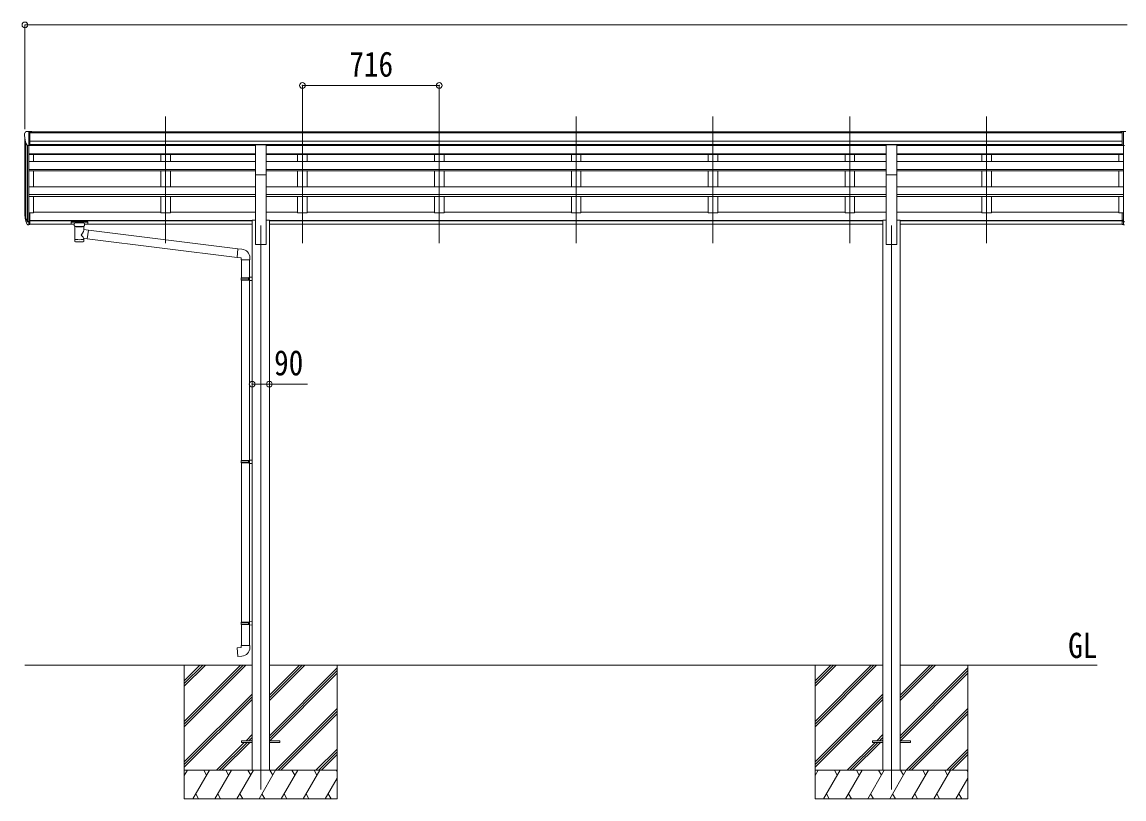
# Model space of a CAD drawing. Units: millimetres at full size, sheet at 1:30. Extents: x -8385 to 8479, y -5853 to 5787.
# Drawn here: x -241 to 5525, y -3045 to 1018 of the extents above; entities that cross this region are included whole.
import ezdxf
from ezdxf.enums import TextEntityAlignment as Align

# ---------------------------------------------------------------- set-up
doc = ezdxf.new("R2010")
doc.units = ezdxf.units.MM
doc.header["$LTSCALE"] = 30
doc.header["$PDMODE"] = 32
doc.header["$PDSIZE"] = 30
for name, color, linetype, lineweight in [('0-0_0', 7, 'Continuous', 9), ('0-1_本体', 4, 'Continuous', 9), ('0-2_部品', 7, 'Continuous', 9), ('0-8_PARTS2', 2, 'Continuous', 9), ('0-A_寸法', 6, 'Continuous', 9)]:
    doc.layers.add(name, color=color, linetype=linetype, lineweight=lineweight)
doc.styles.add('ＭＳ ゴシック', font='')
doc.styles.get('ＭＳ ゴシック').set_extended_font_data('MS Gothic')

msp = doc.modelspace()

# ---------------------------------------------------------------- linework, layer by layer
at = {"layer": '0-0_0'}
for p, q in [((-225.87, -2345.47), (962.93, -2345.47)), ((608.13, -2345.47), (608.13, -3045.47)), ((608.13, -2639.65), (902.31, -2345.47)), ((608.13, -2653.79), (916.45, -2345.47)), ((608.13, -2667.93), (930.6, -2345.47)), ((608.13, -2455.8), (718.46, -2345.47)), ((608.13, -2441.66), (704.32, -2345.47)), ((608.13, -2427.52), (690.18, -2345.47)), ((1053.33, -2531.1), (1238.96, -2345.47)), ((1053.33, -2516.96), (1224.82, -2345.47)), ((1053.33, -2502.82), (1210.68, -2345.47)), ((1053.33, -2345.47), (4262.93, -2345.47)), ((1053.33, -2714.95), (1408.13, -2360.15)), ((1408.13, -2345.47), (1408.13, -3045.47)), ((3908.13, -2345.47), (3908.13, -3045.47)), ((3908.13, -2639.65), (4202.31, -2345.47)), ((3908.13, -2653.79), (4216.45, -2345.47)), ((3908.13, -2667.93), (4230.6, -2345.47)), ((3908.13, -2455.8), (4018.46, -2345.47)), ((3908.13, -2441.66), (4004.32, -2345.47)), ((3908.13, -2427.52), (3990.18, -2345.47)), ((4353.33, -2345.47), (5384.13, -2345.47)), ((4353.33, -2531.1), (4538.96, -2345.47)), ((4353.33, -2516.96), (4524.82, -2345.47)), ((4353.33, -2502.82), (4510.68, -2345.47)), ((4353.33, -2714.95), (4708.13, -2360.15)), ((4708.13, -2345.47), (4708.13, -3045.47)), ((1053.33, -2729.09), (1408.13, -2374.29)), ((1055.59, -2740.97), (1408.13, -2388.44)), ((4353.33, -2729.09), (4708.13, -2374.29)), ((4355.59, -2740.97), (4708.13, -2388.44)), ((608.13, -2851.78), (962.93, -2496.98)), ((608.13, -2865.92), (962.93, -2511.13)), ((608.13, -2880.07), (962.93, -2525.27)), ((3908.13, -2851.78), (4262.93, -2496.98)), ((3908.13, -2865.92), (4262.93, -2511.13)), ((3908.13, -2880.07), (4262.93, -2525.27)), ((1084.94, -2895.47), (1408.13, -2572.28)), ((1099.08, -2895.47), (1408.13, -2586.43)), ((4384.94, -2895.47), (4708.13, -2572.28)), ((4399.08, -2895.47), (4708.13, -2586.43)), ((1113.23, -2895.47), (1408.13, -2600.57)), ((4413.23, -2895.47), (4708.13, -2600.57)), ((931.07, -2740.97), (962.93, -2709.11)), ((4231.07, -2740.97), (4262.93, -2709.11)), ((776.57, -2895.47), (922.07, -2749.97)), ((790.72, -2895.47), (936.22, -2749.97)), ((804.86, -2895.47), (950.36, -2749.97)), ((945.22, -2740.97), (962.93, -2723.26)), ((959.36, -2740.97), (962.93, -2737.4)), ((4076.57, -2895.47), (4222.07, -2749.97)), ((4090.72, -2895.47), (4236.22, -2749.97)), ((4104.86, -2895.47), (4250.36, -2749.97)), ((4245.22, -2740.97), (4262.93, -2723.26)), ((4259.36, -2740.97), (4262.93, -2737.4)), ((1297.07, -2895.47), (1408.13, -2784.41)), ((1311.22, -2895.47), (1408.13, -2798.56)), ((1325.36, -2895.47), (1408.13, -2812.7)), ((4597.07, -2895.47), (4708.13, -2784.41)), ((4611.22, -2895.47), (4708.13, -2798.56)), ((4625.36, -2895.47), (4708.13, -2812.7)), ((1408.13, -2895.47), (608.13, -2895.47)), ((608.13, -2922.98), (624.01, -2895.47)), ((652.88, -3045.47), (739.48, -2895.47)), ((724.48, -2921.45), (709.48, -2895.47)), ((768.35, -3045.47), (854.95, -2895.47)), ((839.95, -2921.45), (824.95, -2895.47)), ((883.82, -3045.47), (970.42, -2895.47)), ((955.42, -2921.45), (940.42, -2895.47)), ((999.29, -3045.47), (1085.89, -2895.47)), ((1070.89, -2921.45), (1055.89, -2895.47)), ((1114.76, -3045.47), (1201.36, -2895.47)), ((1186.36, -2921.45), (1171.36, -2895.47)), ((1230.23, -3045.47), (1316.83, -2895.47)), ((1286.83, -2895.47), (1301.83, -2921.45)), ((1345.7, -3045.47), (1408.13, -2937.33)), ((1402.3, -2895.47), (1408.13, -2905.57)), ((4708.13, -2895.47), (3908.13, -2895.47)), ((3908.13, -2922.98), (3924.01, -2895.47)), ((3952.88, -3045.47), (4039.48, -2895.47)), ((4024.48, -2921.45), (4009.48, -2895.47)), ((4068.35, -3045.47), (4154.95, -2895.47)), ((4139.95, -2921.45), (4124.95, -2895.47)), ((4183.82, -3045.47), (4270.42, -2895.47)), ((4255.42, -2921.45), (4240.42, -2895.47)), ((4299.29, -3045.47), (4385.89, -2895.47)), ((4370.89, -2921.45), (4355.89, -2895.47)), ((4414.76, -3045.47), (4501.36, -2895.47)), ((4486.36, -2921.45), (4471.36, -2895.47)), ((4530.23, -3045.47), (4616.83, -2895.47)), ((4586.83, -2895.47), (4601.83, -2921.45)), ((4645.7, -3045.47), (4708.13, -2937.33)), ((4702.3, -2895.47), (4708.13, -2905.57)), ((608.13, -3045.47), (1408.13, -3045.47)), ((667.88, -3019.49), (682.87, -3045.47)), ((783.35, -3019.49), (798.35, -3045.47)), ((898.82, -3019.49), (913.82, -3045.47)), ((1014.29, -3019.49), (1029.29, -3045.47)), ((1129.76, -3019.49), (1144.76, -3045.47)), ((1245.23, -3019.49), (1260.23, -3045.47)), ((1360.7, -3019.49), (1375.7, -3045.47)), ((3908.13, -3045.47), (4708.13, -3045.47)), ((3967.88, -3019.49), (3982.87, -3045.47)), ((4083.35, -3019.49), (4098.35, -3045.47)), ((4198.82, -3019.49), (4213.82, -3045.47)), ((4314.29, -3019.49), (4329.29, -3045.47)), ((4429.76, -3019.49), (4444.76, -3045.47)), ((4545.23, -3019.49), (4560.23, -3045.47)), ((4660.7, -3019.49), (4675.7, -3045.47))]:
    msp.add_line(p, q, dxfattribs=at)
at = {"layer": '0-1_本体'}
for p, q in [((-225.87, 17.8), (-225.87, 406.78)), ((-199.37, 443.53), (5515.63, 443.53)), ((-199.37, 438.18), (5515.63, 438.18)), ((-221.59, 387.98), (-221.59, -4.78)), ((-211.87, 372.62), (-211.87, -22.78)), ((-205.87, 372.15), (-205.87, 21.65)), ((-205.87, 371.61), (980.63, 371.61)), ((-199.37, 394.65), (5515.63, 394.65)), ((-199.37, 376.98), (5515.63, 376.98)), ((-199.37, 374.61), (980.63, 374.61)), ((-180.87, 371.61), (-180.87, 374.61)), ((485.13, 374.52), (485.13, 372.22)), ((535.13, 374.52), (535.13, 372.22)), ((1035.63, 374.61), (4280.63, 374.61)), ((1035.63, 371.61), (4280.63, 371.61)), ((1201.13, 374.52), (1201.13, 372.22)), ((1251.13, 374.52), (1251.13, 372.22)), ((1917.13, 374.52), (1917.13, 371.69)), ((1967.13, 374.52), (1967.13, 371.69)), ((2633.13, 374.61), (2633.13, 371.61)), ((2683.13, 374.61), (2683.13, 371.61)), ((3349.13, 374.61), (3349.13, 371.61)), ((3399.13, 374.61), (3399.13, 371.61)), ((4065.13, 374.61), (4065.13, 371.61)), ((4115.13, 374.61), (4115.13, 371.61)), ((4335.63, 374.61), (5515.63, 374.61)), ((4335.63, 371.61), (5522.13, 371.61)), ((4781.13, 374.61), (4781.13, 371.61)), ((4831.13, 374.61), (4831.13, 371.61)), ((5497.13, 371.61), (5497.13, 374.61)), ((5522.13, 372.15), (5522.13, 21.65)), ((980.63, 329.45), (-205.87, 329.45)), ((980.63, 328.06), (-205.87, 328.06)), ((980.63, 324.28), (-205.87, 324.28)), ((-180.87, 288.21), (-180.87, 324.28)), ((485.13, 324.28), (485.13, 288.21)), ((535.13, 324.28), (535.13, 288.21)), ((4280.63, 329.45), (1035.63, 329.45)), ((4280.63, 328.06), (1035.63, 328.06)), ((4280.63, 324.28), (1035.63, 324.28)), ((1201.13, 324.28), (1201.13, 288.21)), ((1251.13, 324.28), (1251.13, 288.21)), ((1917.13, 324.28), (1917.13, 288.21)), ((1967.13, 324.28), (1967.13, 288.21)), ((2633.13, 324.28), (2633.13, 288.21)), ((2683.13, 324.28), (2683.13, 288.21)), ((3349.13, 324.28), (3349.13, 288.21)), ((3399.13, 324.28), (3399.13, 288.21)), ((4065.13, 324.28), (4065.13, 288.21)), ((4115.13, 324.28), (4115.13, 288.21)), ((5522.13, 329.45), (4335.63, 329.45)), ((5522.13, 328.06), (4335.63, 328.06)), ((5522.13, 324.28), (4335.63, 324.28)), ((4781.13, 324.28), (4781.13, 288.21)), ((4831.13, 324.28), (4831.13, 288.21)), ((5497.13, 288.21), (5497.13, 324.28)), ((980.63, 288.21), (-205.87, 288.21)), ((980.63, 247.47), (-205.87, 247.47)), ((980.63, 245.99), (-205.87, 245.99)), ((980.63, 239.2), (-205.87, 239.2)), ((-180.87, 155.84), (-180.87, 239.2)), ((485.13, 239.2), (485.13, 156.15)), ((535.13, 239.2), (535.13, 156.15)), ((980.63, -145.04), (980.63, 243.19)), ((4280.63, 288.21), (1035.63, 288.21)), ((4280.63, 247.47), (1035.63, 247.47)), ((4280.63, 245.99), (1035.63, 245.99)), ((1035.63, -145.04), (1035.63, 243.19)), ((4280.63, 239.2), (1035.63, 239.2)), ((1201.13, 239.2), (1201.13, 156.15)), ((1251.13, 239.2), (1251.13, 156.15)), ((1917.13, 239.2), (1917.13, 156.15)), ((1967.13, 239.2), (1967.13, 156.15)), ((2633.13, 239.2), (2633.13, 155.84)), ((2683.13, 239.2), (2683.13, 155.84)), ((3349.13, 239.2), (3349.13, 155.84)), ((3399.13, 239.2), (3399.13, 155.84)), ((4065.13, 239.2), (4065.13, 155.84)), ((4115.13, 239.2), (4115.13, 155.84)), ((4280.63, -145.04), (4280.63, 243.19)), ((5522.13, 288.21), (4335.63, 288.21)), ((5522.13, 247.47), (4335.63, 247.47)), ((5522.13, 245.99), (4335.63, 245.99)), ((4335.63, -145.04), (4335.63, 243.19)), ((5522.13, 239.2), (4335.63, 239.2)), ((4781.13, 239.2), (4781.13, 155.84)), ((4831.13, 239.2), (4831.13, 155.84)), ((5497.13, 155.84), (5497.13, 239.2)), ((-205.87, 155.84), (980.63, 155.84)), ((980.63, 116.63), (-205.87, 116.63)), ((1035.63, 155.84), (4280.63, 155.84)), ((4280.63, 116.63), (1035.63, 116.63)), ((4335.63, 155.84), (5522.13, 155.84)), ((5522.13, 116.63), (4335.63, 116.63)), ((980.63, 115.16), (-205.87, 115.16)), ((980.63, 105.5), (-205.87, 105.5)), ((-180.87, 19.43), (-180.87, 105.5)), ((485.13, 105.67), (485.13, 19.43)), ((535.13, 105.67), (535.13, 19.43)), ((4280.63, 115.16), (1035.63, 115.16)), ((4280.63, 105.5), (1035.63, 105.5)), ((1201.13, 105.67), (1201.13, 19.43)), ((1251.13, 105.67), (1251.13, 19.43)), ((1917.13, 105.67), (1917.13, 19.43)), ((1967.13, 105.67), (1967.13, 19.43)), ((2633.13, 105.67), (2633.13, 19.43)), ((2683.13, 105.67), (2683.13, 19.43)), ((3349.13, 105.67), (3349.13, 19.43)), ((3399.13, 105.67), (3399.13, 19.43)), ((4065.13, 105.67), (4065.13, 19.43)), ((4115.13, 105.67), (4115.13, 19.43)), ((5522.13, 115.16), (4335.63, 115.16)), ((5522.13, 105.5), (4335.63, 105.5)), ((4781.13, 105.67), (4781.13, 19.43)), ((4831.13, 105.67), (4831.13, 19.43)), ((5497.13, 19.43), (5497.13, 105.5)), ((-180.87, 19.45), (-199.37, 19.45)), ((-180.87, 24.25), (485.13, 24.25)), ((535.13, 19.45), (485.13, 19.45)), ((535.13, 24.25), (980.63, 24.25)), ((1035.63, 24.25), (1201.13, 24.25)), ((1251.13, 19.45), (1201.13, 19.45)), ((1251.13, 24.25), (1917.13, 24.25)), ((1967.13, 19.45), (1917.13, 19.45)), ((1967.13, 24.25), (2633.13, 24.25)), ((2683.13, 19.45), (2633.13, 19.45)), ((2683.13, 24.25), (3349.13, 24.25)), ((3399.13, 19.45), (3349.13, 19.45)), ((3399.13, 24.25), (4065.13, 24.25)), ((4115.13, 19.45), (4065.13, 19.45)), ((4115.13, 24.25), (4280.63, 24.25)), ((4335.63, 24.25), (4781.13, 24.25)), ((4831.13, 19.45), (4781.13, 19.45)), ((4831.13, 24.25), (5497.13, 24.25)), ((5497.13, 19.45), (5515.63, 19.45)), ((-199.37, -20.06), (962.93, -20.06)), ((-199.37, -21.44), (962.93, -21.44)), ((-199.37, -38.62), (32.13, -38.62)), ((86.13, -38.62), (962.93, -38.62)), ((962.93, -18.66), (962.93, -2895.02)), ((962.93, -18.66), (980.63, -18.66)), ((1035.63, -18.66), (1053.33, -18.66)), ((1053.33, -18.66), (1053.33, -2895.04)), ((1053.33, -20.06), (4262.93, -20.06)), ((1053.33, -21.44), (4262.93, -21.44)), ((1053.33, -38.62), (4262.93, -38.62)), ((4262.93, -18.66), (4280.63, -18.66)), ((4262.93, -18.66), (4262.93, -2895.04)), ((4353.33, -20.06), (5515.63, -20.06)), ((4353.33, -21.44), (5515.63, -21.44)), ((4353.33, -38.62), (5515.63, -38.62)), ((980.63, -145.04), (1035.63, -145.04)), ((4280.63, -145.04), (4335.63, -145.04))]:
    msp.add_line(p, q, dxfattribs=at)
msp.add_lwpolyline([(4335.63, -18.66), (4353.33, -18.66), (4353.33, -2895.04)], dxfattribs=at)
at = {"layer": '0-2_部品'}
for p, q in [((-227.87, 435.76), (-227.87, 435.13)), ((-220.96, 444.56), (-225.03, 438.76)), ((-217.87, 445.13), (-220.2, 444.99)), ((-217.87, 445.13), (-199.37, 445.13)), ((-205.87, 372.15), (-205.87, 445.13)), ((-199.37, 445.13), (-189.37, 445.04)), ((-199.37, 373.15), (-199.37, 445.13)), ((-189.37, 443.53), (-189.37, 445.04)), ((5515.63, 445.13), (5505.63, 445.04)), ((5505.63, 443.53), (5505.63, 445.04)), ((5515.63, 373.15), (5515.63, 445.13)), ((5534.13, 445.13), (5515.63, 445.13)), ((5522.13, 372.15), (5522.13, 445.13)), ((-213.49, 373.96), (-222.77, 390.03)), ((-205.87, 372.15), (-211.08, 372.47)), ((-199.37, 373.15), (-205.87, 373.15)), ((980.63, 375.26), (1035.63, 375.26)), ((980.63, 218.31), (980.63, 375.26)), ((1035.63, 218.31), (1035.63, 375.26)), ((4280.63, 375.26), (4335.63, 375.26)), ((4280.63, 218.31), (4280.63, 375.26)), ((4335.63, 218.31), (4335.63, 375.26)), ((5515.63, 373.15), (5522.13, 373.15)), ((5522.13, 372.15), (5527.34, 372.47)), ((980.63, 218.31), (1035.63, 218.31)), ((4280.63, 218.31), (4335.63, 218.31)), ((-205.87, 19.82), (-205.87, -42.06)), ((-199.37, 19.82), (-205.87, 19.82)), ((-199.37, 19.82), (-199.37, -41.24)), ((5515.63, 19.82), (5515.63, -41.24)), ((5515.63, 19.82), (5522.13, 19.82)), ((5522.13, 19.82), (5522.13, -42.06)), ((-223.48, -6.22), (-213.31, -25.39)), ((-212.3, -24.14), (-222.06, -5.72)), ((-220.89, -23.07), (-213.31, -40.56)), ((-205.87, -24.89), (-211, -24.89)), ((-205.87, -26.89), (-210.71, -26.89)), ((-205.87, -42.06), (-210.71, -42.06)), ((-199.37, -18.49), (-205.87, -18.49)), ((-199.37, -23.89), (-205.87, -23.89)), ((-199.37, -41.24), (-205.87, -41.24)), ((15.63, -26.95), (15.63, -37.71)), ((15.63, -27.14), (15.63, -28.68)), ((17.63, -26.29), (100.63, -26.29)), ((17.63, -28.47), (100.63, -28.47)), ((17.63, -38.38), (32.13, -38.38)), ((32.13, -45.18), (32.13, -34.91)), ((36.23, -49.68), (36.21, -129.98)), ((82.03, -67.26), (82.03, -49.67)), ((86.13, -45.18), (86.13, -34.91)), ((86.13, -38.38), (100.63, -38.38)), ((102.63, -26.95), (102.63, -37.71)), ((5515.63, -18.49), (5522.13, -18.49)), ((5515.63, -23.89), (5522.13, -23.89)), ((5515.63, -41.24), (5522.13, -41.24)), ((5522.13, -24.89), (5527.27, -24.89)), ((5522.13, -26.89), (5526.98, -26.89)), ((5522.13, -42.06), (5526.98, -42.06)), ((107.25, -71.16), (82.03, -67.25)), ((82.05, -129.98), (82.03, -113.35)), ((82.03, -113.6), (100.23, -116.42)), ((107.25, -71.16), (100.23, -116.42)), ((107.25, -71.16), (889.02, -167.96)), ((885.01, -213.79), (100.23, -116.42)), ((909.85, -169.78), (889.02, -167.96)), ((904.93, -225.53), (950.93, -225.53)), ((906.93, -225.53), (906.93, -319.53)), ((948.93, -225.53), (948.93, -316.97)), ((950.93, -225.53), (950.93, -214.61)), ((904.93, -321.53), (905.93, -319.53)), ((904.93, -321.53), (948.93, -321.53)), ((904.93, -321.53), (904.93, -329.53)), ((904.93, -329.53), (948.93, -329.53)), ((904.93, -329.53), (905.93, -331.53)), ((905.93, -319.53), (948.93, -319.53)), ((905.93, -331.53), (948.93, -331.53)), ((906.93, -331.53), (906.93, -1275.72)), ((944.45, -321.53), (944.02, -319.53)), ((946.93, -317.03), (962.93, -316.56)), ((946.93, -319.03), (946.93, -317.03)), ((946.93, -319.03), (948.93, -319.03)), ((946.93, -334.03), (946.93, -332.03)), ((946.93, -334.03), (962.93, -334.5)), ((948.93, -334.09), (948.93, -1273.16)), ((962.93, -316.56), (962.93, -334.5)), ((904.93, -1277.72), (905.93, -1275.72)), ((904.93, -1277.72), (948.93, -1277.72)), ((904.93, -1277.72), (904.93, -1285.72)), ((904.93, -1285.72), (948.93, -1285.72)), ((904.93, -1285.72), (905.93, -1287.72)), ((905.93, -1275.72), (948.93, -1275.72)), ((905.93, -1287.72), (948.93, -1287.72)), ((906.93, -1287.72), (906.93, -2120.88)), ((944.45, -1277.72), (944.02, -1275.72)), ((946.93, -1273.22), (962.93, -1272.75)), ((946.93, -1275.22), (946.93, -1273.22)), ((946.93, -1275.22), (948.93, -1275.22)), ((946.93, -1290.22), (946.93, -1288.22)), ((946.93, -1290.22), (962.93, -1290.69)), ((948.93, -1290.28), (948.93, -2118.32)), ((962.93, -1272.75), (962.93, -1290.69)), ((904.93, -2122.88), (905.93, -2120.88)), ((904.93, -2122.88), (948.93, -2122.88)), ((904.93, -2122.88), (904.93, -2130.88)), ((904.93, -2130.88), (948.93, -2130.88)), ((904.93, -2130.88), (905.93, -2132.88)), ((905.93, -2120.88), (948.93, -2120.88)), ((905.93, -2132.88), (948.93, -2132.88)), ((906.93, -2132.88), (906.93, -2242.88)), ((944.45, -2122.88), (944.02, -2120.88)), ((946.93, -2118.38), (962.93, -2117.91)), ((946.93, -2120.38), (946.93, -2118.38)), ((946.93, -2120.38), (948.93, -2120.38)), ((962.93, -2117.91), (962.93, -2135.85)), ((946.93, -2135.38), (946.93, -2133.38)), ((946.93, -2135.38), (962.93, -2135.85)), ((948.93, -2135.44), (948.93, -2242.88)), ((904.93, -2242.88), (950.93, -2242.88)), ((904.93, -2252.88), (904.93, -2242.88)), ((950.93, -2242.88), (950.93, -2253.79))]:
    msp.add_line(p, q, dxfattribs=at)
at = {"layer": '0-2_部品', "color": 4}
for p, q in [((908.13, -2740.97), (908.13, -2749.97)), ((962.93, -2740.97), (908.13, -2740.97)), ((962.93, -2749.97), (908.13, -2749.97)), ((1107.73, -2740.97), (1052.93, -2740.97)), ((4208.13, -2740.97), (4208.13, -2749.97)), ((4262.93, -2740.97), (4208.13, -2740.97)), ((4262.93, -2749.97), (4208.13, -2749.97)), ((4407.73, -2740.97), (4352.93, -2740.97))]:
    msp.add_line(p, q, dxfattribs=at)
at = {"layer": '0-2_部品'}
for points in [[(15.63, -26.95), (15.67, -26.76), (15.75, -26.62), (15.85, -26.53), (15.95, -26.47), (16.07, -26.42), (16.37, -26.36), (16.86, -26.31), (17.4, -26.29), (17.63, -26.29)], [(15.63, -37.71), (15.67, -37.91), (15.75, -38.04), (15.85, -38.14), (15.95, -38.2), (16.07, -38.24), (16.37, -38.31), (16.86, -38.35), (17.4, -38.37), (17.63, -38.38)], [(32.17, -45.13), (32.15, -45.48), (32.39, -46.44), (32.91, -47.32), (33.72, -48.16), (34.83, -48.96), (36.23, -49.68)], [(82.03, -49.67), (82.26, -49.58), (83.62, -48.84), (84.73, -48), (85.49, -47.13), (85.95, -46.23), (86.12, -45.34)], [(100.63, -26.29), (100.98, -26.29), (101.51, -26.32), (101.96, -26.37), (102.27, -26.45), (102.44, -26.54), (102.56, -26.68), (102.62, -26.86), (102.63, -26.95)], [(100.63, -38.38), (100.98, -38.37), (101.51, -38.35), (101.96, -38.3), (102.27, -38.22), (102.44, -38.12), (102.56, -37.98), (102.62, -37.8), (102.63, -37.71)], [(889.02, -167.96), (885.01, -213.79), (904.93, -215.53), (904.93, -225.53)], [(944.45, -321.53), (944.45, -329.53), (944.02, -331.53)], [(946.93, -332.03), (948.93, -332.03), (948.93, -319.03)], [(944.45, -1277.72), (944.45, -1285.72), (944.02, -1287.72)], [(946.93, -1288.22), (948.93, -1288.22), (948.93, -1275.22)], [(944.45, -2122.88), (944.45, -2130.88), (944.02, -2132.88)], [(946.93, -2133.38), (948.93, -2133.38), (948.93, -2120.38)], [(909.85, -2298.62), (889.02, -2300.45), (885.01, -2254.62), (904.93, -2252.88)]]:
    msp.add_lwpolyline(points, dxfattribs=at)
at = {"layer": '0-2_部品', "color": 4}
for points in [[(1107.73, -2740.97), (1107.73, -2749.97), (1052.93, -2749.97)], [(4407.73, -2740.97), (4407.73, -2749.97), (4352.93, -2749.97)]]:
    msp.add_lwpolyline(points, dxfattribs=at)
at = {"layer": '0-2_部品'}
for centre, radius, start, end in [((-224.87, 435.76), 3, 93, 180), ((-25.87, 435.13), 202, 180, 192.90261), ((-220.14, 443.99), 1, 93.5, 145), ((-210.89, 375.46), 3, 210, 266.5), ((-137.21, 15.95), 89.07, 174.49576, 194.41188), ((-137.92, 20.23), 88.05, 177.22392, 197.21071), ((-92.65, 13.01), 133.22, 183.27987, 195.71302), ((-210.71, -23.89), 3, 210, 270), ((-210.71, -39.06), 3, 210, 270), ((-211, -23.39), 1.5, 210, 270), ((905.93, -214.61), 45, 0, 85), ((905.93, -2253.79), 45, 275, 0)]:
    msp.add_arc(centre, radius, start, end, dxfattribs=at)
for centre, major_axis, ratio, start_param, end_param in [((17.63, -28.68), (2, 0), 0.109601, 1.5707963, 3.1415927), ((59.13, -34.91), (27, 0), 0.122176, 6.2831853, 9.424778), ((59.14, -50.14), (-22.91, 0.42), 0.072511, 0.0008029, 1.5715993), ((59.14, -51.76), (-22.91, 0.42), 0.072511, 0.0008029, 1.5715993), ((59.12, -50.14), (22.92, 0.42), 0.07247, 4.71158, 6.2823764), ((59.12, -51.76), (22.92, 0.42), 0.07247, 4.71158, 6.2823764), ((70.13, -45.18), (16, 0), 0.361356, 6.2636979, 6.2831853), ((100.63, -28.68), (2, 0), 0.109601, 0, 1.5707963), ((59.13, -93.8), (-22.81, -26.62), 0.234429, 1.6855472, 3.1268519), ((61.69, -91.15), (20.32, -22.25), 0.045535, 0.0389954, 1.3075346), ((59.13, -129.98), (22.92, 0), 0.101955, 3.1415499, 6.2833984), ((59.13, -117.53), (22.91, 0), 0.122865, 3.1415927, 6.2831853)]:
    msp.add_ellipse(centre, major_axis=major_axis, ratio=ratio, start_param=start_param, end_param=end_param, dxfattribs=at)
at = {"layer": '0-8_PARTS2'}
for p, q in [((510.13, -139.27), (510.13, 523.26)), ((1226.13, -139.27), (1226.13, 523.26)), ((1942.13, -139.27), (1942.13, 523.26)), ((2658.13, -139.27), (2658.13, 523.26)), ((3374.13, -139.27), (3374.13, 523.26)), ((4090.13, -139.27), (4090.13, 523.26)), ((4806.13, -139.27), (4806.13, 523.26)), ((1008.13, -45.47), (1008.13, -2995.47)), ((4308.13, -45.47), (4308.13, -2995.47))]:
    msp.add_line(p, q, dxfattribs=at)
at = {"layer": '0-A_寸法'}
for p, q in [((-225.87, 1002.89), (-225.87, 457.26)), ((-225.87, 1002.89), (5542.13, 1002.89)), ((1226.13, 686.27), (1226.13, 457.26)), ((1226.13, 686.27), (1942.13, 686.27)), ((1942.13, 686.27), (1942.13, 457.26)), ((962.93, -875.65), (1052.93, -875.65)), ((1052.93, -875.65), (1252.93, -875.65))]:
    msp.add_line(p, q, dxfattribs=at)
for p in [(-225.87, 1002.89), (1226.13, 686.27), (1942.13, 686.27), (962.93, -875.65), (1052.93, -875.65)]:
    msp.add_point(p, dxfattribs=at)

# ---------------------------------------------------------------- texts
at = {"layer": '0-0_0', "style": 'ＭＳ ゴシック', "width": 0.85}
msp.add_text('GL', height=132, dxfattribs=at).set_placement((5232.59, -2347.91), align=Align.BOTTOM_LEFT)
at = {"layer": '0-A_寸法', "color": 7, "style": 'ＭＳ ゴシック', "width": 0.85}
for s, p in [('716', (1471.63, 692.27)), ('90', (1077.93, -869.65))]:
    msp.add_text(s, height=132, dxfattribs=at).set_placement(p, align=Align.BOTTOM_LEFT)

doc.saveas('drawing.dxf')
